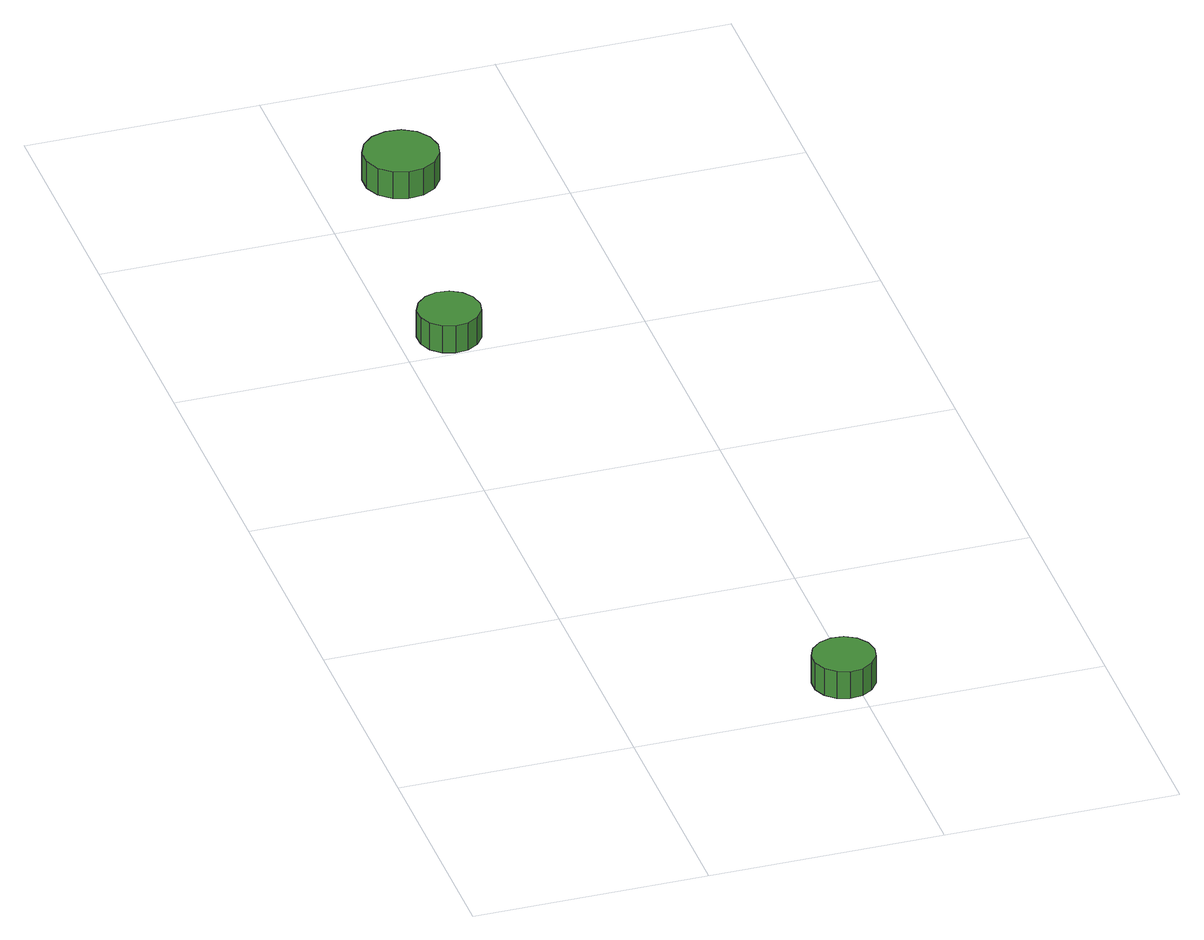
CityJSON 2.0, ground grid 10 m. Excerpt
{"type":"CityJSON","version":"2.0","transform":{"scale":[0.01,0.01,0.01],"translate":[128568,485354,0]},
"CityObjects":{
"tree1":{"type":"SolitaryVegetationObject","attributes":{"function":"something"},"geometry":[{"type":"MultiSurface","lod":"1","boundaries":[[[0,1,2,3,4,5,6,7,8,9,10,11,12,13,14]],[[15,16,17,18,19,20,21,22,23,24,25,26,27,28,29]],[[0,29,28,1]],[[1,28,27,2]],[[2,27,26,3]],[[3,26,25,4]],[[4,25,24,5]],[[5,24,23,6]],[[6,23,22,7]],[[7,22,21,8]],[[8,21,20,9]],[[9,20,19,10]],[[10,19,18,11]],[[11,18,17,12]],[[12,17,16,13]],[[13,16,15,14]],[[14,15,29,0]]]}]},
"tree2":{"type":"SolitaryVegetationObject","attributes":{"function":"something"},"geometry":[{"type":"MultiSurface","lod":"1","boundaries":[[[30,31,32,33,34,35,36,37,38,39,40,41,42,43,44]],[[45,46,47,48,49,50,51,52,53,54,55,56,57,58,59]],[[30,59,58,31]],[[31,58,57,32]],[[32,57,56,33]],[[33,56,55,34]],[[34,55,54,35]],[[35,54,53,36]],[[36,53,52,37]],[[37,52,51,38]],[[38,51,50,39]],[[39,50,49,40]],[[40,49,48,41]],[[41,48,47,42]],[[42,47,46,43]],[[43,46,45,44]],[[44,45,59,30]]]}]},
"tree3":{"type":"SolitaryVegetationObject","attributes":{"function":"something"},"geometry":[{"type":"MultiSurface","lod":"1","boundaries":[[[60,61,62,63,64,65,66,67,68,69,70,71,72,73,74]],[[75,76,77,78,79,80,81,82,83,84,85,86,87,88,89]],[[60,89,88,61]],[[61,88,87,62]],[[62,87,86,63]],[[63,86,85,64]],[[64,85,84,65]],[[65,84,83,66]],[[66,83,82,67]],[[67,82,81,68]],[[68,81,80,69]],[[69,80,79,70]],[[70,79,78,71]],[[71,78,77,72]],[[72,77,76,73]],[[73,76,75,74]],[[74,75,89,60]]]}]}
},
"vertices":[
[1090,213,174],[1079,267,174],[1047,311,174],[999,339,174],[944,344,174],[892,327,174],[851,291,174],[829,240,174],[829,185,174],[851,135,174],[892,98,174],[944,81,174],[999,87,174],[1047,115,174],[1079,159,174],[1079,159,45],[1047,115,45],[999,87,45],[944,81,45],[892,98,45],[851,135,45],[829,185,45],[829,240,45],[851,291,45],[892,327,45],[944,344,45],[999,339,45],[1047,311,45],[1079,267,45],[1090,213,45],
[343,3132,180],[331,3186,180],[299,3230,180],[252,3258,180],[197,3264,180],[145,3247,180],[104,3210,180],[81,3160,180],[81,3105,180],[104,3054,180],[145,3018,180],[197,3001,180],[252,3006,180],[299,3034,180],[331,3078,180],[331,3078,51],[299,3034,51],[252,3006,51],[197,3001,51],[145,3018,51],[104,3054,51],[81,3105,51],[81,3160,51],[104,3210,51],[145,3247,51],[197,3264,51],[252,3258,51],[299,3230,51],[331,3186,51],[343,3132,51],
[539,4311,177],[525,4375,177],[487,4429,177],[430,4462,177],[364,4468,177],[301,4448,177],[252,4404,177],[225,4344,177],[225,4278,177],[252,4217,177],[301,4173,177],[364,4153,177],[430,4160,177],[487,4193,177],[525,4246,177],[525,4246,48],[487,4193,48],[430,4160,48],[364,4153,48],[301,4173,48],[252,4217,48],[225,4278,48],[225,4344,48],[252,4404,48],[301,4448,48],[364,4468,48],[430,4462,48],[487,4429,48],[525,4375,48],[539,4311,48]
]}
